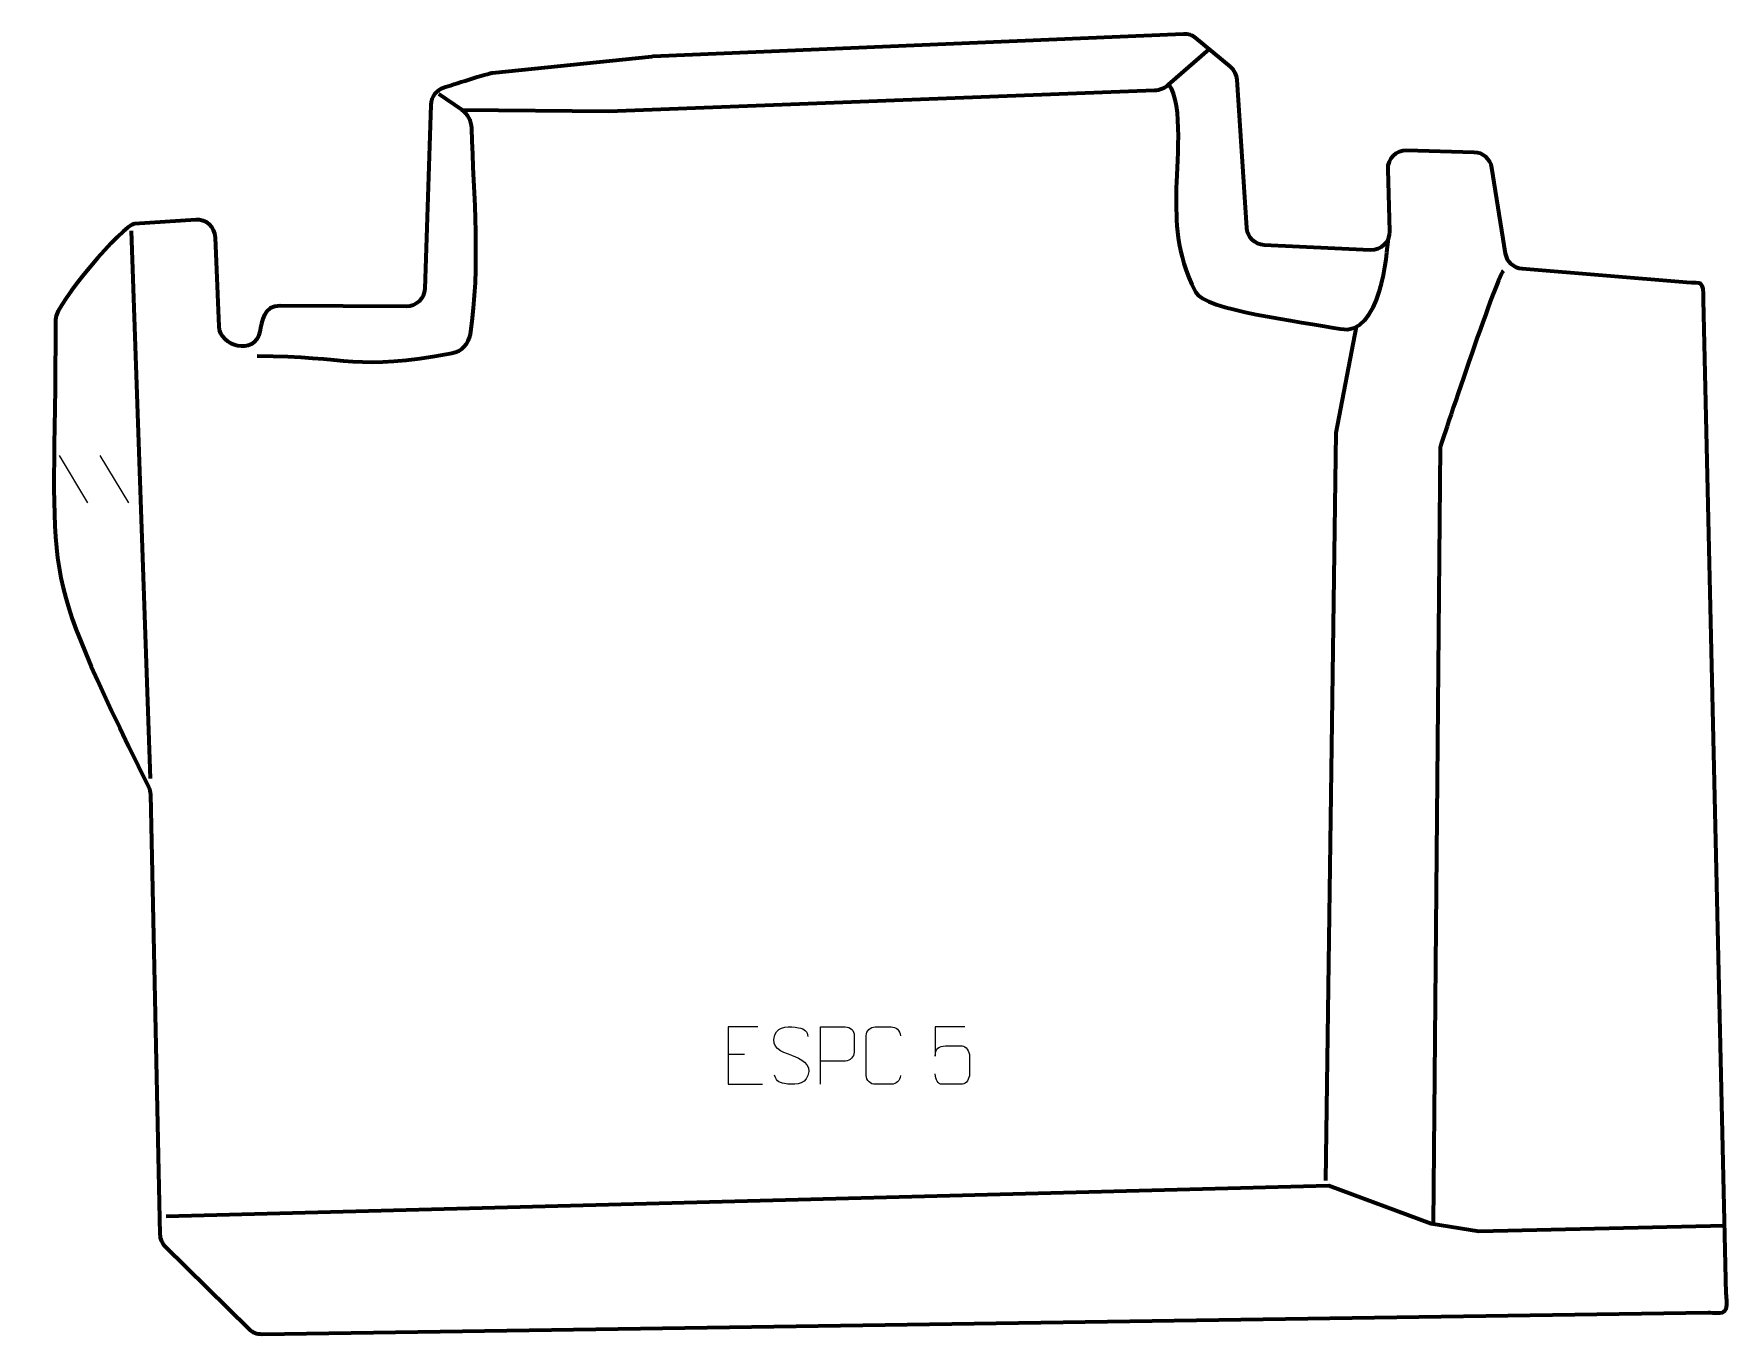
# Model space of a CAD drawing. Header units: millimetres. Extents: x -372 to 364, y -283 to 283.
import ezdxf

# ---------------------------------------------------------------- set-up
doc = ezdxf.new("R2010")
doc.units = ezdxf.units.MM
doc.header["$MEASUREMENT"] = 0
for name, color, linetype in [('layer 1', 7, 'Continuous'), ('layer 2', 7, 'Continuous'), ('layer 3', 7, 'Continuous')]:
    doc.layers.add(name, color=color, linetype=linetype)

msp = doc.modelspace()

# ---------------------------------------------------------------- linework, layer by layer
at = {"layer": 'layer 1', "color": 250, "lineweight": 9}
for points in [[(-361.2285, 99.3394), (-361.2285, 99.3394), (-348.8642, 78.7951), (-348.8642, 78.7951)], [(-343.4986, 99.3394), (-343.4986, 99.3394), (-331.1343, 78.7951), (-331.1343, 78.7951)], [(-70.525, -160.9364), (-70.525, -160.9364), (-63.3569, -160.9364), (-63.3569, -160.9364)]]:
    msp.add_open_spline(points, degree=3, dxfattribs=at)
for points, knots in [([(-57.6511, -149.0567), (-57.6511, -149.0567), (-70.525, -149.0567), (-70.525, -149.0567), (-70.525, -149.0567), (-70.525, -149.0567), (-70.525, -174.0103), (-70.525, -174.0103), (-70.525, -174.0103), (-70.525, -174.0103), (-55.6592, -174.0103), (-55.6592, -174.0103)], [0, 0, 0, 0, 0.25, 0.25, 0.25, 0.25, 0.5, 0.5, 0.5, 0.5, 1, 1, 1, 1]), ([(-43.0866, -161.3596), (-47.3349, -159.8892), (-52.243, -158.0934), (-50.2379, -152.5731), (-50.2379, -152.5731), (-48.7344, -148.4332), (-43.5208, -148.8217), (-39.9172, -149.4228), (-39.9172, -149.4228), (-37.0566, -149.9), (-36.1919, -151.1132), (-35.8813, -153.1973)], [0, 0, 0, 0, 0.25, 0.25, 0.25, 0.25, 0.5, 0.5, 0.5, 0.5, 1, 1, 1, 1]), ([(-30.4242, -174.0103), (-30.4242, -174.0103), (-30.4242, -149.0567), (-30.4242, -149.0567), (-30.4242, -149.0567), (-26.8292, -149.0567), (-23.2339, -149.0567), (-19.6385, -149.0567), (-19.6385, -149.0567), (-17.3133, -149.0946), (-15.7559, -150.5847), (-15.7601, -152.9508), (-15.7601, -152.9508), (-15.7605, -154.9865), (-15.7605, -158.0458), (-15.7601, -160.0818), (-15.7601, -160.0818), (-15.7666, -161.9572), (-17.5788, -163.8991), (-19.5884, -163.9182), (-19.5884, -163.9182), (-19.5884, -163.9182), (-30.4242, -163.9182), (-30.4242, -163.9182)], [0, 0, 0, 0, 0.14285714, 0.14285714, 0.14285714, 0.14285714, 0.28571429, 0.28571429, 0.28571429, 0.28571429, 0.42857143, 0.42857143, 0.42857143, 0.42857143, 0.57142857, 0.57142857, 0.57142857, 0.57142857, 0.71428571, 0.71428571, 0.71428571, 0.71428571, 1, 1, 1, 1]), ([(4.3309, -170.1925), (4.1911, -172.5159), (2.5139, -173.9955), (0.3662, -174.0063), (0.3662, -174.0063), (-1.9657, -174.0059), (-4.2976, -174.0059), (-6.6291, -174.0063), (-6.6291, -174.0063), (-8.5541, -174.1117), (-10.5262, -172.2272), (-10.515, -170.2099), (-10.515, -170.2099), (-10.5146, -164.4398), (-10.5146, -158.6701), (-10.515, -152.9008), (-10.515, -152.9008), (-10.5108, -150.7627), (-8.7641, -149.0435), (-6.6117, -149.057), (-6.6117, -149.057), (-4.286, -149.057), (-1.9599, -149.057), (0.3662, -149.057), (0.3662, -149.057), (2.3128, -149.0215), (4.3042, -150.513), (4.3309, -152.9506)], [0, 0, 0, 0, 0.125, 0.125, 0.125, 0.125, 0.25, 0.25, 0.25, 0.25, 0.375, 0.375, 0.375, 0.375, 0.5, 0.5, 0.5, 0.5, 0.625, 0.625, 0.625, 0.625, 0.75, 0.75, 0.75, 0.75, 1, 1, 1, 1]), ([(32.302, -149.0787), (32.302, -149.0787), (19.4503, -149.0787), (19.4503, -149.0787), (19.4503, -149.0787), (19.4506, -153.3093), (19.4506, -157.5402), (19.4503, -161.7714), (19.4503, -161.7714), (19.45, -158.4613), (21.081, -157.3895), (23.893, -157.329), (23.893, -157.329), (26.3326, -157.3287), (28.7721, -157.3287), (31.2113, -157.329), (31.2113, -157.329), (32.8611, -157.3222), (34.336, -159.7027), (34.3645, -161.7714), (34.3645, -161.7714), (34.3642, -164.3587), (34.3642, -166.9463), (34.3645, -169.534), (34.3645, -169.534), (34.4107, -171.4934), (32.9113, -173.9297), (31.2854, -173.9882), (31.2854, -173.9882), (29.3289, -173.9879), (24.4339, -173.9879), (22.4769, -173.9882), (22.4769, -173.9882), (20.6314, -173.997), (19.5243, -172.0322), (19.5035, -169.4811)], [0, 0, 0, 0, 0.1, 0.1, 0.1, 0.1, 0.2, 0.2, 0.2, 0.2, 0.3, 0.3, 0.3, 0.3, 0.4, 0.4, 0.4, 0.4, 0.5, 0.5, 0.5, 0.5, 0.6, 0.6, 0.6, 0.6, 0.7, 0.7, 0.7, 0.7, 0.8, 0.8, 0.8, 0.8, 1, 1, 1, 1]), ([(-43.0866, -161.3597), (-39.068, -163.0064), (-34.0385, -164.8947), (-35.8725, -170.255), (-35.8725, -170.255), (-37.3323, -174.5214), (-42.2431, -174.2647), (-45.9692, -173.71), (-45.9692, -173.71), (-48.7192, -173.3002), (-49.9401, -172.0867), (-50.3181, -169.9745)], [0, 0, 0, 0, 0.25, 0.25, 0.25, 0.25, 0.5, 0.5, 0.5, 0.5, 1, 1, 1, 1])]:
    msp.add_open_spline(points, degree=3, knots=knots, dxfattribs=at)
at = {"layer": 'layer 2', "color": 230, "lineweight": 200}
msp.add_open_spline([(-194.0849, 259.22), (-191.0663, 260.1602), (-174.6283, 265.4768), (-172.8901, 265.6548), (-172.8901, 265.6548), (-172.8901, 265.6548), (-103.6516, 272.7455), (-103.6516, 272.7455), (-103.6516, 272.7455), (-103.4855, 272.7625), (-103.3435, 272.7728), (-103.1767, 272.7799), (-103.1767, 272.7799), (-103.1767, 272.7799), (127.2969, 282.5872), (127.2969, 282.5872), (127.2969, 282.5872), (129.3551, 282.6748), (131.1545, 282.0691), (132.7409, 280.7548), (132.7409, 280.7548), (132.7409, 280.7548), (147.7708, 268.3023), (147.7708, 268.3023), (147.7708, 268.3023), (149.5292, 266.8455), (150.5021, 264.9392), (150.6501, 262.6606), (150.6501, 262.6606), (150.6501, 262.6606), (154.8315, 198.302), (154.8315, 198.302), (154.8315, 198.302), (155.0966, 194.2208), (158.3463, 191.0257), (162.4315, 190.8298), (162.4315, 190.8298), (162.4315, 190.8298), (208.4725, 188.6224), (208.4725, 188.6224), (208.4725, 188.6224), (213.1534, 188.3979), (216.9874, 192.1596), (216.8523, 196.8439), (216.8523, 196.8439), (216.8523, 196.8439), (216.0757, 223.7659), (216.0757, 223.7659), (216.0757, 223.7659), (215.9423, 228.389), (219.6778, 232.1254), (224.3009, 231.9933), (224.3009, 231.9933), (224.3009, 231.9933), (253.664, 231.1544), (253.664, 231.1544), (253.664, 231.1544), (257.5407, 231.0436), (260.7173, 228.2584), (261.3338, 224.4294), (261.3338, 224.4294), (261.3338, 224.4294), (267.3284, 187.1993), (267.3284, 187.1993), (267.3284, 187.1993), (267.9211, 183.5186), (270.855, 180.8038), (274.5706, 180.498), (274.5706, 180.498), (274.5706, 180.498), (346.0249, 174.6177), (346.0249, 174.6177), (346.0249, 174.6177), (352.8124, 174.0593), (353.1579, 176.0178), (353.3667, 166.8265), (353.3667, 166.8265), (353.3667, 166.8265), (363.1798, -265.0586), (363.1798, -265.0586), (363.1798, -265.0586), (363.2263, -267.1033), (363.9975, -270.8812), (362.7851, -272.3173), (362.7851, -272.3173), (361.3484, -274.0192), (357.7243, -273.2034), (355.301, -273.2394), (355.301, -273.2394), (355.301, -273.2394), (-273.0597, -282.5949), (-273.0597, -282.5949), (-273.0597, -282.5949), (-275.2787, -282.6279), (-277.2002, -281.8589), (-278.7837, -280.304), (-278.7837, -280.304), (-278.7837, -280.304), (-315.0349, -244.709), (-315.0349, -244.709), (-315.0349, -244.709), (-316.582, -243.1899), (-317.3813, -241.3411), (-317.4281, -239.1734), (-317.4281, -239.1734), (-317.4281, -239.1734), (-321.5539, -48.0779), (-321.5539, -48.0779), (-321.5539, -48.0779), (-321.5801, -46.8637), (-321.8311, -45.8294), (-322.3643, -44.7382), (-322.3643, -44.7382), (-372.1947, 57.2343), (-362.6582, 39.5765), (-362.8622, 158.5063), (-362.8622, 158.5063), (-362.8739, 165.2258), (-333.3678, 199.7567), (-328.4538, 200.0824), (-328.4538, 200.0824), (-328.4538, 200.0824), (-301.8372, 201.847), (-301.8372, 201.847), (-301.8372, 201.847), (-297.324, 202.1462), (-293.5006, 198.7128), (-293.3147, 194.1935), (-293.3147, 194.1935), (-293.3147, 194.1935), (-291.7199, 155.4392), (-291.7199, 155.4392), (-291.7199, 155.4392), (-291.361, 146.716), (-276.2762, 142.5784), (-274.0533, 153.0866), (-274.0533, 153.0866), (-273.0731, 157.7205), (-272.4597, 164.5063), (-265.1133, 164.4613), (-265.1133, 164.4613), (-265.1133, 164.4613), (-210.4197, 164.1258), (-210.4197, 164.1258), (-210.4197, 164.1258), (-206.0901, 164.0993), (-202.5198, 167.5312), (-202.3751, 171.8583), (-202.3751, 171.8583), (-202.3751, 171.8583), (-199.7014, 251.8492), (-199.7014, 251.8492), (-199.7014, 251.8492), (-199.5856, 255.3129), (-197.3936, 258.1894), (-194.0849, 259.22)], degree=3, knots=[0, 0, 0, 0, 0.025, 0.025, 0.025, 0.025, 0.05, 0.05, 0.05, 0.05, 0.075, 0.075, 0.075, 0.075, 0.1, 0.1, 0.1, 0.1, 0.125, 0.125, 0.125, 0.125, 0.15, 0.15, 0.15, 0.15, 0.175, 0.175, 0.175, 0.175, 0.2, 0.2, 0.2, 0.2, 0.225, 0.225, 0.225, 0.225, 0.25, 0.25, 0.25, 0.25, 0.275, 0.275, 0.275, 0.275, 0.3, 0.3, 0.3, 0.3, 0.325, 0.325, 0.325, 0.325, 0.35, 0.35, 0.35, 0.35, 0.375, 0.375, 0.375, 0.375, 0.4, 0.4, 0.4, 0.4, 0.425, 0.425, 0.425, 0.425, 0.45, 0.45, 0.45, 0.45, 0.475, 0.475, 0.475, 0.475, 0.5, 0.5, 0.5, 0.5, 0.525, 0.525, 0.525, 0.525, 0.55, 0.55, 0.55, 0.55, 0.575, 0.575, 0.575, 0.575, 0.6, 0.6, 0.6, 0.6, 0.625, 0.625, 0.625, 0.625, 0.65, 0.65, 0.65, 0.65, 0.675, 0.675, 0.675, 0.675, 0.7, 0.7, 0.7, 0.7, 0.725, 0.725, 0.725, 0.725, 0.75, 0.75, 0.75, 0.75, 0.775, 0.775, 0.775, 0.775, 0.8, 0.8, 0.8, 0.8, 0.825, 0.825, 0.825, 0.825, 0.85, 0.85, 0.85, 0.85, 0.875, 0.875, 0.875, 0.875, 0.9, 0.9, 0.9, 0.9, 0.925, 0.925, 0.925, 0.925, 0.95, 0.95, 0.95, 0.95, 1, 1, 1, 1], dxfattribs=at)
at = {"layer": 'layer 3', "color": 142, "lineweight": 200}
for points, knots in [([(-186.2795, 249.6367), (-186.2795, 249.6367), (-122.3222, 249.0317), (-122.3222, 249.0317), (-122.3222, 249.0317), (-122.3222, 249.0317), (114.697, 258.1743), (114.697, 258.1743), (114.697, 258.1743), (117.081, 258.2662), (119.1024, 259.0706), (120.8977, 260.6419), (120.8977, 260.6419), (120.8977, 260.6419), (138.4618, 276.0149), (138.4618, 276.0149)], [0, 0, 0, 0, 0.2, 0.2, 0.2, 0.2, 0.4, 0.4, 0.4, 0.4, 0.6, 0.6, 0.6, 0.6, 1, 1, 1, 1]), ([(120.8977, 260.6419), (127.3421, 252.3348), (124.2219, 224.9547), (124.1817, 213.3754), (124.1817, 213.3754), (124.141, 201.6368), (123.7517, 187.6384), (132.5265, 170.5507), (132.5265, 170.5507), (136.7013, 162.4207), (177.5964, 157.8776), (195.4385, 154.399), (195.4385, 154.399), (213.3495, 150.9069), (215.6948, 187.7049), (216.4032, 193.9325)], [0, 0, 0, 0, 0.2, 0.2, 0.2, 0.2, 0.4, 0.4, 0.4, 0.4, 0.6, 0.6, 0.6, 0.6, 1, 1, 1, 1]), ([(-275.2317, 142.6258), (-235.434, 142.6258), (-232.1259, 135.9815), (-190.5387, 143.8493), (-190.5387, 143.8493), (-186.2926, 144.6526), (-183.1636, 147.895), (-182.5119, 152.167), (-182.5119, 152.167), (-177.953, 182.0527), (-181.0217, 211.3389), (-181.9442, 241.6965), (-181.9442, 241.6965), (-182.0442, 244.9865), (-183.5658, 247.7736), (-186.2795, 249.6367), (-186.2795, 249.6367), (-186.2795, 249.6367), (-196.2799, 256.5027), (-196.2799, 256.5027)], [0, 0, 0, 0, 0.16666667, 0.16666667, 0.16666667, 0.16666667, 0.33333333, 0.33333333, 0.33333333, 0.33333333, 0.5, 0.5, 0.5, 0.5, 0.66666667, 0.66666667, 0.66666667, 0.66666667, 1, 1, 1, 1]), ([(266.4024, 179.7161), (263.0157, 176.3295), (238.8857, 103.0927), (238.8857, 103.0927), (238.8857, 103.0927), (238.8857, 103.0927), (235.7846, -234.604), (235.7846, -234.604)], [0, 0, 0, 0, 0.33333333, 0.33333333, 0.33333333, 0.33333333, 1, 1, 1, 1]), ([(202.4232, 155.2714), (202.4232, 155.2714), (193.4852, 109.2343), (193.4852, 109.2343), (193.4852, 109.2343), (193.4852, 109.2343), (189.0402, -215.8859), (189.0402, -215.8859)], [0, 0, 0, 0, 0.33333333, 0.33333333, 0.33333333, 0.33333333, 1, 1, 1, 1]), ([(-314.7705, -231.289), (-314.7705, -231.289), (190.4778, -217.9541), (190.4778, -217.9541), (190.4778, -217.9541), (190.4778, -217.9541), (234.9278, -234.4641), (234.9278, -234.4641), (234.9278, -234.4641), (234.9278, -234.4641), (255.6712, -237.8507), (255.6712, -237.8507), (255.6712, -237.8507), (255.6712, -237.8507), (362.5064, -235.4233), (362.5064, -235.4233)], [0, 0, 0, 0, 0.2, 0.2, 0.2, 0.2, 0.4, 0.4, 0.4, 0.4, 0.6, 0.6, 0.6, 0.6, 1, 1, 1, 1])]:
    msp.add_open_spline(points, degree=3, knots=knots, dxfattribs=at)
msp.add_open_spline([(-329.9728, 197.0639), (-329.9728, 197.0639), (-321.7181, -41.0613), (-321.7181, -41.0613)], degree=3, dxfattribs=at)

doc.saveas('drawing.dxf')
